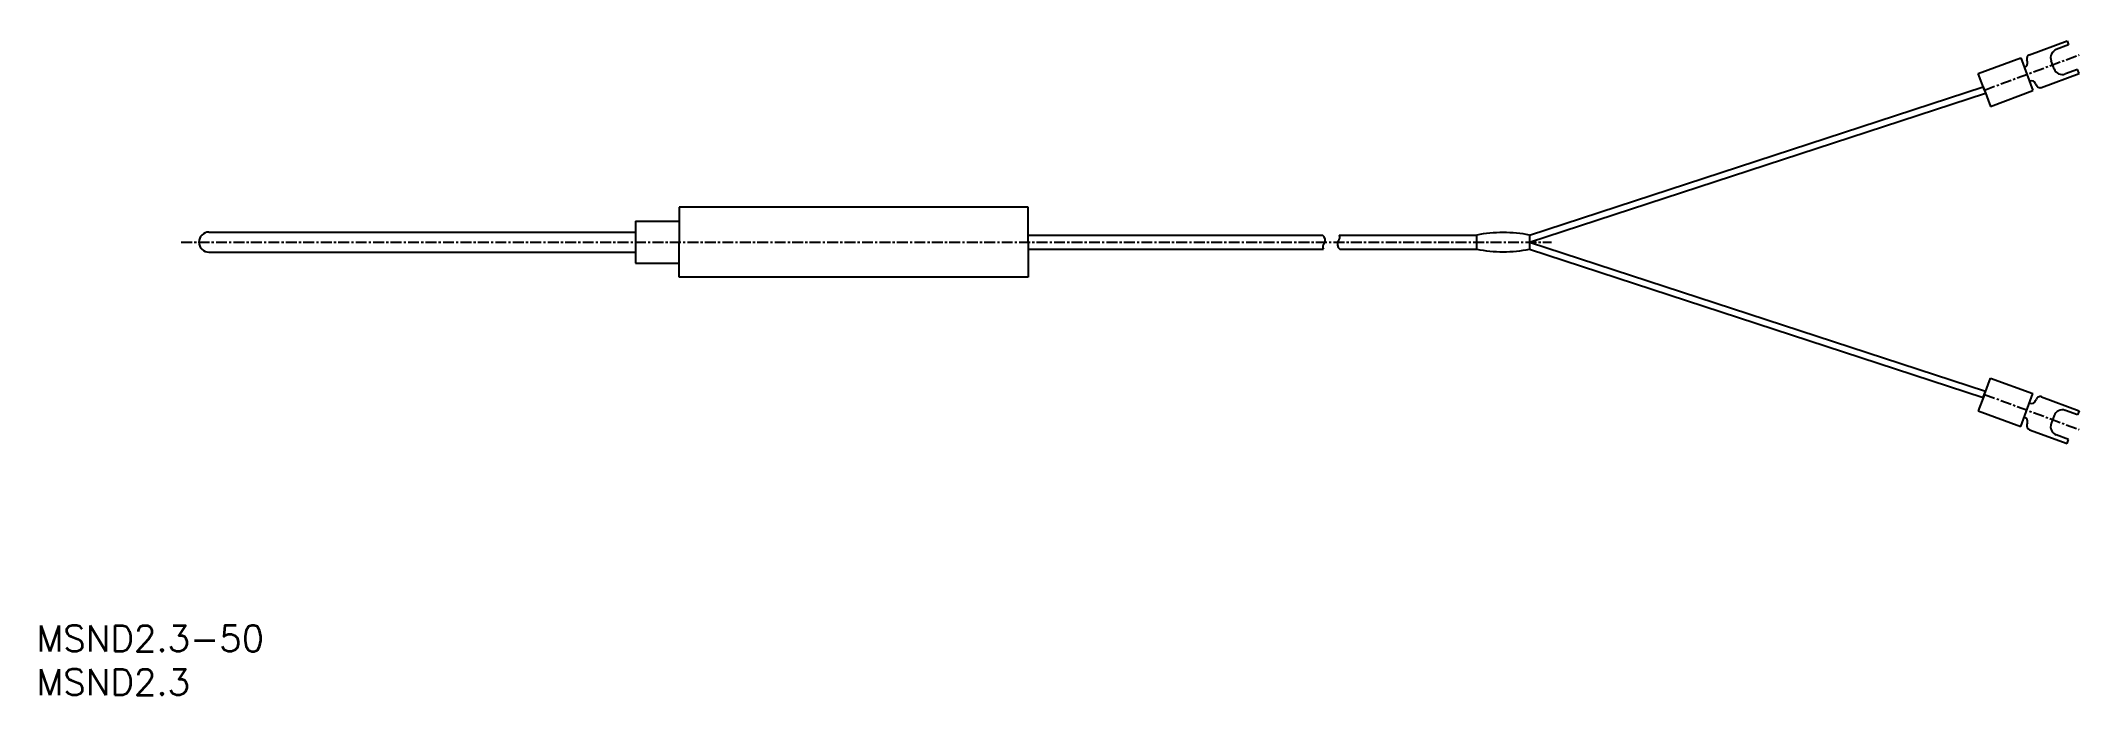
# Model space of a CAD drawing. Extents: x 1 to 234, y 0 to 75.
import ezdxf

# ---------------------------------------------------------------- set-up
doc = ezdxf.new("R2010")
doc.units = 0
doc.linetypes.add('CENTER', pattern=[2, 1.25, -0.25, 0.25, -0.25])
doc.layers.get('0').update_dxf_attribs({"linetype": 'CONTINUOUS'})
doc.layers.add('CENTER', color=1, linetype='CENTER')
doc.styles.get("Standard").update_dxf_attribs({"font": 'txt.shx'})

# ---------------------------------------------------------------- blocks, each defined once
blk = doc.blocks.new('*U7')
at = {"color": 7, "linetype": 'CONTINUOUS'}
blk.add_text('MSND2.3', height=3, dxfattribs=at).set_placement((0, 0))
blk = doc.blocks.new('*U8')
at = {"color": 7, "linetype": 'CONTINUOUS'}
blk.add_text('MSND2.3-50', height=3, dxfattribs=at).set_placement((0, 5))

msp = doc.modelspace()

# ---------------------------------------------------------------- linework, layer by layer
at = {"color": 7, "linetype": 'CONTINUOUS'}
for p, q in [((228.33, 73.36), (232.63, 74.95)), ((232.63, 74.95), (232.81, 74.48)), ((222.46, 71.19), (227.32, 72.99)), ((227.32, 72.99), (228.71, 69.24)), ((228.08, 72.59), (228.03, 72.72)), ((231.14, 71.74), (230.8, 72.67)), ((232.81, 74.48), (231.39, 73.95)), ((223.16, 69.31), (222.46, 71.19)), ((227.71, 71.92), (227.78, 71.95)), ((228.31, 70.3), (228.38, 70.33)), ((229.71, 69.61), (234.02, 71.2)), ((233.84, 71.68), (232.43, 71.15)), ((234.02, 71.2), (233.84, 71.68)), ((171.06, 52.69), (223.02, 69.69)), ((171.06, 51.89), (223.29, 68.94)), ((223.02, 69.69), (223.29, 68.94)), ((223.16, 69.31), (223.85, 67.44)), ((223.85, 67.44), (228.71, 69.24)), ((229.02, 70.03), (229.07, 69.9)), ((68.63, 54.29), (73.63, 54.29)), ((68.63, 54.29), (68.63, 49.49)), ((113.63, 55.89), (73.63, 55.89)), ((73.63, 55.89), (73.63, 51.89)), ((113.63, 51.89), (113.63, 55.89)), ((19.78, 53.04), (68.63, 53.04)), ((73.63, 47.89), (73.63, 51.89)), ((113.63, 52.69), (147.35, 52.69)), ((113.63, 51.89), (113.63, 47.89)), ((149.25, 52.69), (165, 52.69)), ((165, 51.09), (165, 52.69)), ((171.06, 52.69), (171.06, 51.09)), ((171.06, 51.89), (223.29, 34.83)), ((19.78, 50.74), (68.63, 50.74)), ((68.63, 49.49), (73.63, 49.49)), ((113.63, 51.09), (147.44, 51.09)), ((149.33, 51.09), (165, 51.09)), ((171.06, 51.09), (223.02, 34.08)), ((113.63, 47.89), (73.63, 47.89)), ((223.16, 34.46), (223.85, 36.33)), ((223.85, 36.33), (228.71, 34.54)), ((223.16, 34.46), (222.46, 32.58)), ((223.02, 34.08), (223.29, 34.83)), ((227.32, 30.78), (228.71, 34.54)), ((228.31, 33.47), (228.38, 33.44)), ((229.02, 33.74), (229.07, 33.87)), ((229.71, 34.16), (234.02, 32.57)), ((222.46, 32.58), (227.32, 30.78)), ((227.71, 31.85), (227.78, 31.83)), ((228.08, 31.18), (228.03, 31.05)), ((228.33, 30.41), (232.63, 28.82)), ((231.14, 32.03), (230.8, 31.11)), ((233.84, 32.1), (232.43, 32.62)), ((234.02, 32.57), (233.84, 32.1)), ((232.81, 29.3), (231.39, 29.82)), ((232.63, 28.82), (232.81, 29.3))]:
    msp.add_line(p, q, dxfattribs=at)
for centre, radius, start, end in [((227.61, 72.42), 0.5, 290.2916, 20.2916), ((228.5, 72.89), 0.5, 110.2916, 200.2916), ((231.74, 73.01), 1, 110.2916, 200.2916), ((228.56, 69.86), 0.5, 20.2916, 110.2916), ((232.08, 72.09), 1, 200.2916, 290.2916), ((229.54, 70.08), 0.5, 200.2916, 290.2916), ((19.78, 51.89), 1.15, 90, 270), ((168.03, 37.44), 15.55, 78.7719, 101.2281), ((168.03, 66.34), 15.55, 258.7719, 281.2281), ((228.56, 33.91), 0.5, 249.7084, 339.7084), ((229.54, 33.7), 0.5, 69.7084, 159.7084), ((227.61, 31.36), 0.5, 339.7084, 69.7084), ((228.5, 30.88), 0.5, 159.7084, 249.7084), ((231.74, 30.76), 1, 159.7084, 249.7084), ((232.08, 31.68), 1, 69.7084, 159.7084)]:
    msp.add_arc(centre, radius, start, end, dxfattribs=at)
at = {"color": 3, "linetype": 'CONTINUOUS'}
for centre, radius, start, end in [((146.95, 52.1), 0.71, 326.783, 55.4278), ((147.85, 51.34), 0.482, 129.4578, 211.8354), ((149.74, 51.67), 0.71, 146.783, 235.4278), ((148.84, 52.43), 0.482, 309.4578, 31.8354)]:
    msp.add_arc(centre, radius, start, end, dxfattribs=at)
at = {"layer": 'CENTER', "color": 1, "linetype": 'CENTER'}
for p, q in [((223.16, 69.31), (234.01, 73.33)), ((16.59, 51.89), (173.58, 51.89)), ((223.16, 34.46), (234.01, 30.44))]:
    msp.add_line(p, q, dxfattribs=at)

# ---------------------------------------------------------------- block references
at = {"color": 7, "linetype": 'CONTINUOUS'}
for name in ['*U8', '*U7']:
    msp.add_blockref(name, (0, 0), dxfattribs=at)

doc.saveas('drawing.dxf')
